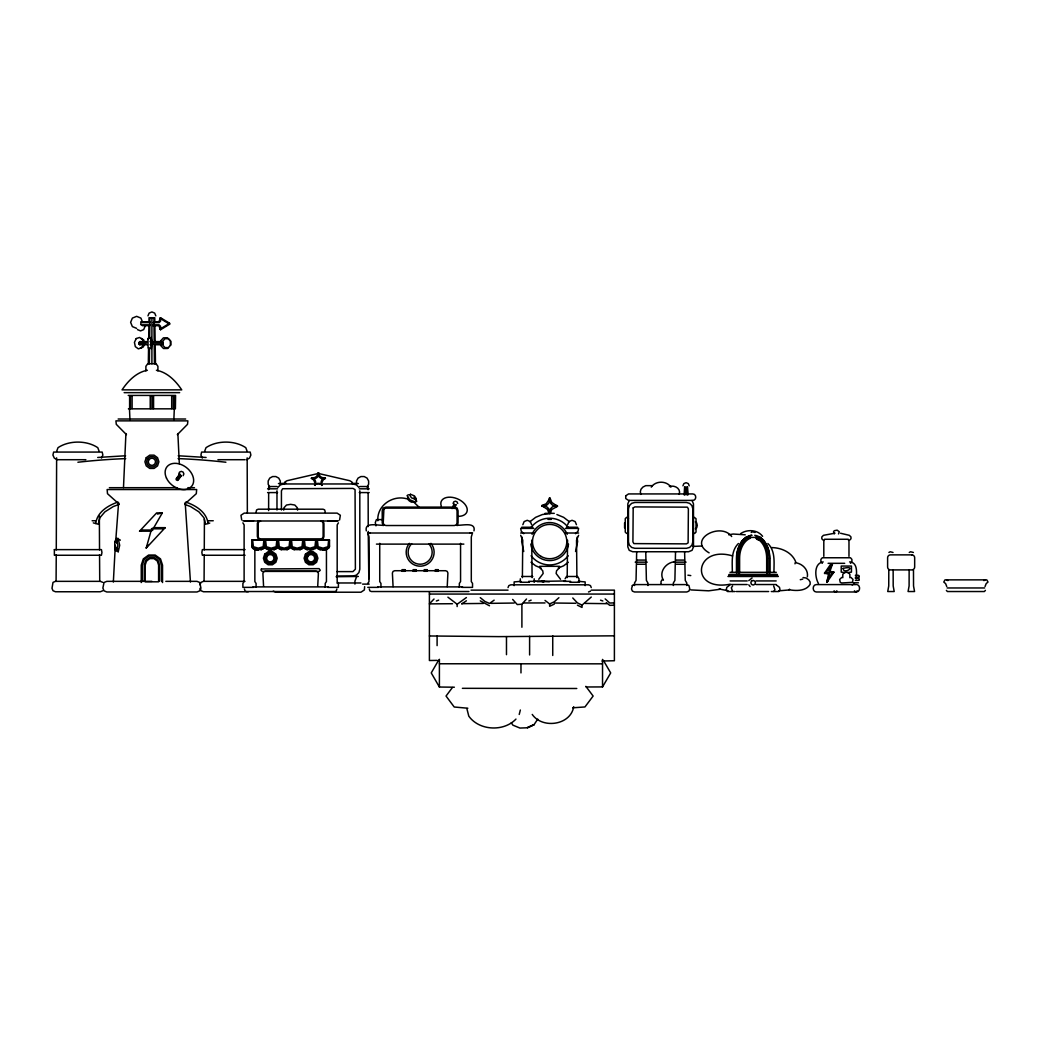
<?xml version="1.0" encoding="UTF-8"?>
<svg xmlns="http://www.w3.org/2000/svg" width="1040" height="1040" viewBox="0 0 1040 1040"><rect width="100%" height="100%" fill="white"/><g stroke="black" fill="none" stroke-linecap="round" stroke-linejoin="round"><path stroke-width="1.5" d="M736.463 573.027L736.463 558.194A21.944 15.496 -89.9 0 1 746.746 537.563M736.788 573.027L736.788 558.168A22.997 16.172 -89.8 0 1 751.543 535.301M766.675 573.027L766.675 558.246A20.787 14.729 -89.9 0 0 755.846 538.174M767.936 573.027L767.936 558.194A22.412 15.795 89.8 0 0 756.314 536.588M268.619 510.575L268.658 492.947M268.671 489.736L268.684 486.538L277.004 486.538M56.628 457.86L56.277 549.913M888.797 570.154L888.745 585.975L887.731 591.526L894.205 591.526L893.191 585.975L893.139 570.154M909.142 570.154L909.103 585.975L908.076 591.526L914.55 591.526L913.536 585.975L913.484 570.154M56.082 581.178L56.251 554.697M204.074 581.178L204.243 554.697M204.269 549.913L204.425 519.35M636.675 551.98L636.038 580.424L634.517 582.972L634.517 585.507M675.519 551.98L674.895 580.424L673.361 582.972L673.361 585.507M149.37 363.779L149.539 347.893M149.643 338.364L149.877 317.72M522.392 577.642L522.756 540.189L520.676 535.327M567.19 577.642L567.567 540.189M148.317 363.779L148.564 347.893M148.707 338.364L148.902 325.663M148.954 322.491L149.032 317.72L154.765 317.72L154.843 322.491M154.323 321.789L158.834 321.789L160.55 317.746L160.55 321.191L159.159 322.582L153.153 322.582M123.487 487.591L125.918 433.55M173.849 419.705L174.33 408.369M684.71 494.858L685.035 486.993M113.347 582.036L115.167 548.262M684.138 494.858L684.606 486.993M118.599 502.619L115.648 541.944M283.712 510.12L283.946 507.806L286.481 505.037L290.654 504.348L294.814 505.037L297.349 507.806L297.583 510.12M377.832 520.754C376.766 505.544 392.665 494.754 406.731 498.797M522.236 537.225L521.664 541.567L523.731 551.512M356.785 576.264L354.939 581.113L354.939 584.116M794.989 563.849L795.21 562.692C802.113 563.42 808.587 569.504 807.365 576.797M473.993 530.881C476.086 521.196 461.11 526.11 456.326 525.148M826.891 581.958L828.516 574.171L824.499 573.17L830.531 564.46L832.507 564.005L829.946 571.259L833.859 572.234L827.086 582.049L829.504 573.924L828.503 572.702L825.292 572.702L824.733 573.625M624.585 522.938L624.585 527.839M849.875 577.733L849.875 574.327C848.484 571.558 844.194 571.558 842.79 574.327L842.79 577.733M679.042 494.39L679.601 492.089C679.263 487.253 673.517 485.134 669.37 486.525M519.22 714.467L520.338 710.021M95.758 523.536C97.045 512.135 108.056 505.414 118.014 502.073M146.211 548.054L150.956 531.18L152.867 530.023L142.545 530.023L139.568 531.18L156.65 512.902L162.344 512.902L153.803 527.657L151.424 528.814L162.214 528.814L165.191 527.657L146.211 548.054L147.966 545.012M284.167 484.367L284.882 482.001L287.001 480.727L318.396 473.46L349.804 480.727L351.923 482.001L352.625 484.367M573.69 706.68C570.765 725.283 542.308 729.196 532.233 714.428M314.6 482.365A5.083 5.083 0 0 0 311.389 478.413L311.623 477.698A5.083 5.083 0 0 0 318.019 473.044L318.773 473.044A5.083 5.083 0 0 0 325.169 477.698L325.403 478.413A5.083 5.083 0 0 0 322.192 482.365M311.623 477.698L312.455 478.725L312.663 478.062L311.389 478.413M258.154 521.105L257.348 523.536L257.348 536.484L258.154 538.915L260.585 539.721L320.71 539.721L323.141 538.915L323.947 536.484L323.947 523.536L323.141 521.105M457.145 525.616L458.068 522.847L458.068 510.822L457.145 508.04L454.376 507.117L385.918 507.117L383.149 508.04L382.226 510.822L382.226 522.847L383.149 525.616M56.628 451.386L58.006 447.681C69.069 440.232 86.736 440.232 97.786 447.681L99.177 451.386M204.62 451.386L206.011 447.681C217.074 440.232 234.728 440.232 245.791 447.681L247.169 451.386M550.03 513.812L551.811 509.457L557.492 506.35L551.811 502.463L550.03 498.121L546.156 503.789L541.801 505.57L547.482 509.457L549.263 513.812M147.966 315.874L149.123 313.092L151.905 311.948L154.674 313.092L155.831 315.874M144.963 326.508L143.676 329.615L140.569 330.902L137.462 329.615M178.789 473.902L179.53 472.108L181.337 471.354L183.131 472.108L183.872 473.902L183.131 475.696M200.005 584.818L201.019 582.361L203.463 581.347L244.998 581.347M317.72 586.222L318.396 573.482L317.72 571.844L316.082 571.168L265.213 571.168L263.575 571.844L262.899 573.482L263.575 586.222M453.089 503.49L453.765 501.852L455.403 501.176L457.041 501.852L457.717 503.49M447.226 586.677L447.902 573.027L447.226 571.389L445.588 570.713L394.706 570.713L393.081 571.389L392.392 573.027L393.081 586.677M522.847 524.693L524.134 521.586L527.241 520.299L530.348 521.586L531.635 524.693M508.027 587.587L508.833 585.624L510.796 584.818L588.497 584.818L590.46 585.624L591.266 587.587M567.658 524.693L568.945 521.586L572.052 520.299L575.159 521.586L576.446 524.693M575.549 551.512L577.629 541.567L577.057 537.225M585.156 585.637L585.156 581.919L578.357 581.347M682.942 485.836L683.865 483.613L686.088 482.703L688.311 483.613L689.221 485.836M836.862 590.824L835.471 592.215L834.08 590.824M857.207 590.824L855.816 592.215L854.425 590.824M452.062 508.638L454.077 503.828M453.193 507L454.194 504.595M452.985 508.196L454.493 504.595M454.038 508.534L455.546 504.92M454.675 508.105L456.17 504.491M115.648 541.034L116.766 538.408L118.144 538.408L119.691 545.272L118.144 552.136M116.493 542.984L117.091 541.58M985.036 586.521L986.154 583.661L988 582.036L986.804 579.865L944.983 579.865L943.787 582.036L945.633 583.661L946.751 586.521M578.617 535.327L576.537 540.189L576.901 577.642M101.491 458.094L102.869 455.091L102.18 452.075L53.625 452.075L52.923 455.091L54.314 458.094L57.083 459.706L85.865 459.706M144.755 343.824L143.26 347.009L140.4 347.945M579.592 581.828L579.592 580.866M263.172 548.678L263.913 547.248M319.787 549.588L323.024 550.121L328.627 548.366L329.498 546.702L329.498 540.085L265.577 539.981L264.745 540.085L264.745 546.026L263.887 547.69L258.271 549.354L252.668 547.69M276.12 548.678L276.861 547.248M277.693 540.085L277.693 546.026L276.835 547.69L271.219 549.354L265.616 547.69M289.822 547.248L287.04 549.718M290.654 540.085L290.654 546.026L289.783 547.69L284.167 549.354L278.564 547.69M302.016 548.678L302.77 547.248M303.602 540.085L303.602 546.026L302.731 547.69L297.128 549.354L291.512 547.69M314.964 548.678L315.718 547.248M316.55 540.085L316.55 546.026L315.679 547.69L310.076 549.354L304.46 547.69M328.666 547.248L325.897 549.718L323.024 550.121M329.498 546.026L328.627 547.69L326.261 548.912L323.024 549.354L317.421 547.69M367.068 487.097L368.615 484.224L368.615 480.987L367.068 478.101L364.195 476.554L360.945 476.554L358.072 478.101L356.512 480.987L356.512 484.224M438.659 660.101L431.249 672.919L439.4 687.037L454.363 687.206M586.222 686.985L602.537 686.92L610.701 672.919L603.356 660.322M338.403 522.847L337.181 524.927L337.181 581.581L338.403 583.427L338.403 587.366L327.73 587.366M565.11 578.799L566.501 576.485L577.603 576.485L578.981 578.799L578.981 582.27L569.907 582.27M824.499 573.17L825.578 573.235L831.805 564.603L828.906 571.363L829.79 572.702L833.066 572.702L833.625 571.779M662.493 579.202L661.024 581.516L661.024 583.947M325.169 477.698L324.337 478.725A5.226 5.226 0 0 1 318.045 474.149L318.773 473.044M367.757 583.427L368.992 581.581L368.992 536.952L367.757 532.779L370.279 532.779M339.586 519.974L340.34 515.268L337.129 513.123L244.166 513.123L240.968 515.268L241.709 519.974M629.226 500.448L627.809 503.88L627.809 546.897L629.226 550.329L632.658 551.746L688.623 551.746L692.055 550.329L693.485 546.897L693.485 503.88L692.055 500.448M537.745 719.121L534.04 724.672L527.488 727.779L519.922 728.052L512.889 725.153L511.303 722.813M557.492 505.57L556.101 506.506A8.229 8.229 0 0 1 549.094 499.499L550.03 498.121M827.086 582.049L826.761 580.905L832.78 572.169L833.859 572.234M838.513 533.923L839.254 531.739L837.161 530.166L834.275 530.712L833.534 531.739L834.275 533.923M732.602 586.014L731.328 587.756L732.602 591.474M773.682 591.474L774.956 589.732L773.682 586.014M452.4 687.531L446.043 696.046L454.22 707.005L467.831 708.227M850.499 563.316L851.89 561.457L851.89 559.377L850.499 557.765L822.289 557.765L820.898 559.377L820.898 561.457L822.289 563.316M175.994 478.998L179.881 473.902M176.722 478.504L179.647 474.682M176.319 479.999L180.206 474.903M177.385 480.506L181.272 475.41M178.126 480.012L181.038 476.19M738.426 543.504C730.652 551.057 732.381 562.614 732.329 572.377M748.774 580.632L752.063 578.006M651.274 487.136C655.564 480.558 666.653 480.558 670.93 487.136M985.413 590.369L984.399 591.526L947.388 591.526L946.374 590.369M526.526 599.014L521.898 604.201L517.27 604.565L512.642 599.417M160.563 340.99L163.423 337.844L167.479 337.818L170.378 340.912L170.404 345.332M515.957 719.082C503.802 731.939 479.206 730.782 468.793 716.144L466.856 708.539M177.333 434.655L187.512 424.333L187.876 420.862L115.921 420.862L116.285 424.333L126.464 434.655M434.018 599.014L429.403 603.876L452.517 603.72M277.901 487.396L280.41 484.887L283.803 483.964L352.989 483.964L356.395 484.887L358.891 487.396M575.523 533.715L578.058 531.167L578.617 528.398L565.474 528.398M538.772 579.267L543.166 573.482L542.711 570.713L540.163 568.165M559.13 568.165L556.582 570.713L556.127 573.482L560.521 579.267M849.576 540.189L850.967 538.798L850.967 536.952L849.342 535.327L840.554 533.247M789.581 589.199L789.035 589.732C796.081 590.993 805.974 591.305 810.134 584.337L810.134 582.049L808.756 579.865L806.091 577.993L803.049 577.551M147.329 344.734L139.724 344.734L138.905 343.954L139.724 341.588L147.329 341.588M139.724 344.734L140.543 343.954M577.395 605.176L582.023 607.438L582.023 605.124L591.266 597.051M558.896 597.701L554.268 601.809L549.64 603.967L545.025 600.431M466.401 597.545L457.145 604.253L457.145 606.567M184.769 504.036L196.3 493.701L196.664 489.541L107.133 489.541L107.497 493.701L119.028 504.036M529.854 521.781L535.652 517.335L542.399 514.54L548.197 513.786M568.269 562.25L563.641 565.799L558.233 568.035M729.794 585.052L726.778 587.366L726.323 589.667L727.48 591.526L734.994 591.526M695.331 528.853L696.709 527.839L697.281 525.382L696.709 522.938L695.331 521.911M494.143 600.145L489.515 603.473L484.9 601.432L480.272 597.662M983.931 580.606L985.088 579.774M541.801 506.35L543.192 505.414A8.229 8.229 0 0 1 550.186 512.421L549.094 512.421A8.229 8.229 0 0 1 556.101 505.414L557.492 506.35M461.773 603.876L466.401 600.782M852.137 585L854.321 583.544M408.395 494.754L407.069 495.599L409.773 499.798L415.441 502.086L416.754 501.241L414.05 497.042M408.421 497.445L407.498 498.043L407.875 499.382L409.383 500.955L411.476 502.177L414.245 501.956M152.828 325.676L158.834 325.676L160.55 329.732L169.611 324.22L169.611 323.258L160.55 317.746M159.757 329.29L169.611 323.258M246.714 459.706L249.483 458.094L250.874 455.091L250.185 452.075L201.617 452.075L200.928 455.091L202.306 458.094M150.02 344.734L151.372 343.954L163.358 343.954M740.623 533.637C747.227 529.061 757.627 529.62 762.606 536.328M751.218 532.48L752.453 531.804L755.066 532.48M888.914 552.461L890.227 551.759L893.022 552.461M909.259 552.461L910.572 551.759L913.38 552.461M261.144 549.718L263.887 548.366L264.745 546.702L265.616 548.366L268.346 549.718L274.456 549.588M274.092 549.718L276.835 548.366L277.693 546.702L278.564 548.366L281.307 549.718M299.988 549.718L302.731 548.366L303.602 546.702L304.46 548.366L307.203 549.718M162.344 512.902L157.456 514.059M554.268 604.123L549.64 606.281L549.64 603.967M102.778 590.733L100.334 591.76L55.471 591.76L53.014 590.733L52 588.289L53.014 582.361L55.471 581.347L100.334 581.347L102.778 582.361M628.095 533.078L626.652 533.481L625.261 532.09L625.261 518.674L626.652 517.296L628.498 518.674M588.497 591.981L590.46 591.175M841.711 577.421L839.631 579.501L840.242 582.361L841.711 582.972L852.436 582.361L853.047 579.501L850.967 577.421M118.911 504.439L113.321 506.532L104.923 511.836L99.905 517.699L98.215 524.199L93.301 522.873M436.332 601.016L438.646 600.158M528.84 601.016L531.141 600.158M260.585 521.131L258.778 521.729L258.18 523.536L258.18 536.484L258.778 538.291L260.585 538.889L320.71 538.889L322.517 538.291L323.115 536.484L323.115 523.536L322.517 521.729L320.71 521.131M205.582 524.199L209.768 523.068M147.394 370.279C136.552 372.177 127.946 381.004 122.07 389.87L181.727 389.87C175.851 381.004 167.258 372.177 156.403 370.279M674.869 561.769C666.12 562.263 658.385 572.013 663.416 580.229M800.28 579.722L802.763 579.111M543.842 580.866L541.775 581.347L543.842 581.828M720.421 589.225L708.695 590.824L690.82 589.914M729.976 584.246C688.987 591.968 694.252 544.622 732.602 555.906M278.447 483.561L286.221 483.301M358.345 576.459L336.102 576.719M823.212 561.925C813.67 563.186 814.827 577.265 818.467 583.544M728.689 534.794L733.148 534.027L745.225 534.794M264.745 540.085L251.797 540.085L251.797 546.702L252.668 548.366L255.398 549.718L261.508 549.588M300.365 549.588L293.891 549.588M306.839 549.588L313.313 549.588M310.076 550.121L315.679 548.366L316.55 546.702L317.421 548.366L320.151 549.718M788.931 589.966L778.869 590.837M692.796 546.429L702.182 546.013M97.708 457.47L125.58 455.767M462.384 688.324L576.784 688.493M614.393 602.875L609.765 603.031L605.15 598.897M614.393 605.189L609.765 605.345L606.307 602.68M572.689 707.811L584.948 706.953L593.125 696.046L585.858 686.348M835.003 533.182L823.446 535.327L821.821 536.952L821.821 538.798L823.212 540.189M429.403 635.973L498.771 636.623L614.393 635.83M602.056 661.024L614.393 660.738L614.393 590.135L591.266 590.135M439.4 663.767L602.537 663.832M437.099 660.387L429.403 660.517L429.403 591.656M491.062 603.343L514.189 603.044M483.353 603.447L461.773 603.655M168.467 347.607L165.074 347.633L162.643 345.046L162.617 341.341L165.009 338.715L168.415 338.689L170.833 341.276L170.859 344.981L167.557 348.478L163.488 348.504L160.589 345.41M543.92 581.62L537.173 581.659M523.432 602.966L545.025 602.94M549.341 581.815L541.775 581.347L565.656 580.957M140.803 321.789L149.812 321.789M150.15 322.582L141.128 322.582L140.66 324.428M141.128 324.896L150.15 324.896M153.153 324.896L159.159 324.896L160.55 326.274L160.55 329.732M142.298 325.676L149.812 325.676M155.025 341.588L161.265 341.588M138.905 342.381L146.51 342.381M150.02 341.588L151.372 342.381L163.358 342.381M138.905 343.954L146.627 343.954M155.025 344.734L161.265 344.734M124.15 392.652L179.647 392.652M128.219 395.421L175.578 395.421L175.396 408.837L128.401 408.837M118.131 419.016L185.666 419.016M217.932 459.706L245.128 459.706M318.045 474.149L318.747 474.149L318.019 473.044M352.183 483.301L358.345 483.561M359.788 486.538L368.121 486.538L368.121 489.736M109.356 487.695L176.904 487.695M187.837 487.695L194.454 487.695M267.592 488.826L277.55 488.826M359.255 488.826L369.2 488.826M267.592 492.583L277.55 492.583M359.255 492.583L369.2 492.583M549.094 499.499L550.186 499.499L549.263 498.121M545.025 513.357L554.268 513.357M694.174 517.296L696.02 518.674L696.02 532.09L694.642 533.481L693.199 533.078M547.937 519.376L551.356 519.376M382.018 519.61L376.441 519.61L375.284 522.613L375.973 525.85M92.118 520.754L95.277 520.754M208.52 520.754L213.252 520.754M242.892 520.754L253.565 520.754M327.73 520.754L338.403 520.754M244.166 520.988L337.129 520.988M383.968 525.148C379.184 526.11 364.208 521.196 366.301 530.881M521.69 527.241L532.792 527.241M566.501 527.241L577.603 527.241M153.803 527.657L165.191 527.657M533.806 528.398L520.676 528.398L521.235 531.167L523.77 533.715M139.568 531.18L150.956 531.18M470.015 532.779L472.537 532.779L471.302 536.952L471.302 581.581L472.537 583.427L472.537 587.366L461.851 587.366M369.499 533.013L470.795 533.013M520.676 533.013L533.806 533.013M565.474 533.013L578.617 533.013M745.277 537.407L761.007 537.407M251.797 540.085L259.896 540.085M321.399 540.085L329.498 540.085M376.441 544.115L463.853 544.115M117.832 548.964L116.493 547.56M245.089 549.627L202.371 549.627L201.851 552.435L202.371 555.256L245.089 555.256M636.831 560.079L645.619 560.079M675.675 560.079L684.463 560.079M635.206 562.159L647.231 562.159M674.063 562.159L686.088 562.159M828.1 563.316L844.688 563.316M637.416 564.239L645.021 564.239M676.26 564.239L684.463 564.239M539.708 566.319L559.585 566.319M336.882 571.61L352.95 571.61L355.381 569.192L355.056 489.606L352.95 488.41L282.62 488.735L281.424 490.828L281.424 510.016M730.015 572.325L776.269 572.325M844.987 572.559L841.217 572.13L841.217 566.059L851.448 566.059L851.448 572.13L847.691 572.559M729.092 574.405L777.192 574.405M728.637 575.341L777.66 575.341M855.361 575.341L858.598 575.341M336.895 576.056L352.989 576.056L356.395 575.133L358.891 572.624L359.814 569.218L359.814 490.802M521.69 576.485L532.792 576.485M727.935 576.485L778.349 576.485M855.361 577.356L858.598 577.356M855.361 578.344L858.598 578.344M855.361 580.359L858.598 580.359M730.132 580.931L747.188 580.931M756.119 580.931L776.152 580.931M151.905 581.347L106.808 581.347L104.026 582.504L102.869 588.055L104.026 590.837L106.808 591.981L196.989 591.981L199.771 590.837L200.928 588.055L199.771 582.504L196.989 581.347L165.828 581.347M520.936 581.347L514.137 581.919L514.137 585.637M528.658 581.347L535.47 581.347M563.823 581.347L570.635 581.347M529.386 582.27L520.312 582.27L520.312 578.799M853.645 582.79L858.455 582.79M336.869 582.972L360.945 582.972M362.57 584.116L369.174 584.116M730.132 584.532L747.188 584.532M756.119 584.532L776.152 584.532M856.518 584.584L816.27 584.584C812.175 584.636 812.175 591.942 816.27 591.981L856.518 591.981C860.106 591.929 860.652 586.17 857.662 584.818M252.902 586.898L328.393 586.898M377.754 586.898L462.54 586.898M253.565 587.366L242.892 587.366L242.892 583.427L244.114 581.581L244.114 524.927L242.892 522.847M367.757 587.366L378.443 587.366M947.167 587.964L984.62 587.964M471.016 590.135L508.027 590.135M468.936 591.526L371.358 591.526L369.876 590.915L369.278 588.978M736.32 591.526L768.638 591.526M771.29 591.526L778.817 591.526L779.974 589.667L779.506 587.366L776.503 585.052M248.326 591.76L203.463 591.76L201.019 590.733L200.005 588.289M429.403 594.061L614.393 594.061M535.743 581.022L543.92 581.074M554.268 603.018L575.848 603.278M606.684 603.655L585.104 603.408M178.217 455.767L206.089 457.47M771.641 547.586C781.417 547.69 792.038 552.383 795.769 561.977M280.93 549.588L287.417 549.588L289.783 548.366L290.654 546.702L291.512 548.366L294.255 549.718M267.982 549.588L271.219 550.03M255.034 549.588L258.271 550.03M687.908 575.185L690.781 575.588M652.444 485.654L645.723 485.654L642.863 487.11L640.965 489.294L640.289 491.855L640.965 494.416M849.576 561.925C858.078 562.38 856.505 573.027 856.284 578.799M719.199 588.965L728.091 590.785M321.724 485.459A5.226 5.226 0 0 1 324.129 478.062L325.403 478.413M600.522 600.171L602.836 600.977M185.783 502.073C195.754 505.414 206.752 512.135 208.039 523.536M184.886 504.439L190.489 506.532L198.874 511.836L203.892 517.699L205.244 522.899M136.643 328.367L132.379 326.599L130.624 322.348L132.379 318.097L136.643 316.342L140.894 318.097L142.649 322.348M556.894 514.54L563.641 517.335L569.426 521.781M541.06 568.035L535.652 565.799L531.024 562.25M826.761 580.905L827.944 581.412M489.515 605.787L480.272 600.86M582.023 605.124L577.395 602.862L572.767 597.974M709.111 552.851C686.543 539.838 720.668 521.508 731.692 536.536M169.611 324.22L159.757 318.188M273.234 591.136L275.847 592.215L360.945 592.215L364.364 589.927L364.65 586.664M541.801 505.57L543.192 506.506A8.229 8.229 0 0 0 550.186 499.499M946.699 579.774L947.856 580.606M141.466 338.377L144.014 340.249M457.145 604.253L447.902 597.168M413.439 501.8L418.756 506.883M748.774 584.844L750.113 586.534M767.858 543.504C775.645 551.057 773.903 562.614 773.955 572.377M269.737 487.097L268.177 484.224L268.177 480.987L269.737 478.101L272.61 476.554L275.847 476.554L278.733 478.101L280.28 480.987L280.28 484.224M316.55 546.026L318.123 548.678M303.602 546.026L305.175 548.678M290.654 546.026L292.227 548.678M277.693 546.026L279.279 548.678M264.745 546.026L266.331 548.678M251.797 546.026L253.383 548.678M148.382 339.352L147.953 338.364L148.096 347.958M324.129 478.062L324.337 478.725M415.285 498.914L415.688 500.37M368.81 578.799L368.238 531.401M185.198 502.619L190.45 582.036M687.557 486.993L688.025 494.858M177.879 433.55L179.322 463.801M129.467 408.369L129.948 419.705M687.128 486.993L687.453 494.858M154.895 325.663L155.142 341.549M155.181 344.721L155.48 363.779M153.933 317.72L154.193 341.549M154.219 344.721L154.427 363.779M531.726 540.189L532.103 577.642M99.554 554.697L99.723 581.178M684.619 551.98L685.256 580.424L686.777 582.972L686.777 585.507M645.762 551.98L646.399 580.424L647.92 582.972L647.92 585.507M99.359 516.139L99.528 549.913M368.134 492.947L368.225 526.591M247.169 457.86L247.351 512.902M859.248 575.991L859.248 576.992M859.248 578.994L859.248 580.008M848.978 556.374L848.978 541.346L848.185 539.266L824.603 539.266L823.81 541.346L823.81 556.374M769.834 573.027L769.834 558.194A21.944 15.496 89.9 0 0 759.551 537.563M769.509 558.168L769.509 573.027M739.609 573.027L739.609 558.246A20.787 14.729 89.9 0 1 750.438 538.174M738.361 558.194L738.361 573.027M686.088 486.993L686.088 494.858M602.537 659.412L602.537 686.92M556.101 505.414L556.101 506.506M552.734 635.791L552.734 655.473M543.192 505.414L543.192 506.506M534.183 578.799L534.183 582.27M529.607 636.311L529.607 654.953M521.898 604.487L521.898 627.25M520.975 663.923L520.975 672.919M506.48 636.61L506.48 654.667M460.564 543.322L460.564 581.581L459.342 583.427L459.342 587.366M439.4 659.308L439.4 687.037M437.099 636.064L437.099 645.632M380.952 587.366L380.952 583.427L379.73 581.581L379.73 543.322M336.895 588.978L336.284 590.915L334.815 591.526L246.48 591.526L245.011 590.915L244.4 588.978M328.666 539.981L327.925 546.728L323.024 548.171L318.123 546.728L317.382 539.981M326.443 549.198L326.443 581.581L325.208 583.427L325.208 587.366M325.338 512.434L324.662 509.873L323.024 509.197L258.271 509.197L256.633 509.873L255.957 512.434M315.718 539.981L314.964 546.728L310.076 548.171L305.175 546.728L304.434 539.981M302.77 539.981L302.016 546.728L297.128 548.171L292.227 546.728L291.486 539.981M289.822 539.981L289.068 546.728L284.167 548.171L279.279 546.728L278.525 539.981M276.978 490.802L276.978 510.003M276.861 539.981L276.12 546.728L271.219 548.171L266.331 546.728L265.577 539.981M263.913 539.981L263.172 546.728L258.271 548.171L253.383 546.728L252.629 539.981M256.087 587.366L256.087 583.427L254.852 581.581L254.852 549.198M174.187 395.655L174.187 408.603M173.355 395.655L173.355 408.603M171.691 395.655L171.691 408.603M162.539 582.543L162.539 565.162L160.511 558.909L155.181 555.048L148.616 555.048L143.299 558.909L141.258 565.162L141.258 582.543M161.525 581.49L161.525 565.318L159.64 559.533L154.856 556.062L148.941 556.062L144.157 559.533L142.285 565.318L142.285 581.49M159.536 581.113L159.536 564.928L158.067 560.443L154.258 557.674L149.539 557.674L145.73 560.443L144.274 564.928L144.274 581.113M157.911 370.916L157.911 366.288L156.065 363.74L147.732 363.74L145.886 366.288L145.886 370.916M153.569 395.655L153.569 408.603M153.257 342.381L153.257 343.954M152.737 395.655L152.737 408.603M151.905 317.72L151.905 341.549M151.905 344.721L151.905 363.779M151.372 342.381L151.372 343.954M151.073 395.655L151.073 408.603M150.228 395.655L150.228 408.603M132.106 395.655L132.106 408.603M130.442 395.655L130.442 408.603M129.61 395.655L129.61 408.603M318.747 474.149A5.226 5.226 0 0 1 312.455 478.725M312.663 478.062A5.226 5.226 0 0 1 315.068 485.459M314.509 485.056A5.226 5.226 0 0 1 322.283 485.056M77.896 462.241A661.31 661.31 0 0 1 125.684 458.601M178.113 458.601A661.31 661.31 0 0 1 225.901 462.241M743.47 539.955A22.997 16.172 89.8 0 1 747.799 536.588M749.138 535.99A22.997 16.172 89.8 0 1 751.933 535.301M754.741 535.301A22.997 16.172 89.8 0 1 769.522 558.168M741.026 542.321A22.412 15.795 89.8 0 1 744.315 538.759M756.587 539.162A19.734 14.04 -89.7 0 1 758.888 540.332M761.059 538.278A22.997 16.172 -89.8 0 1 763.633 540.917M761.969 538.759A22.412 15.795 -89.8 0 1 764.244 541.008M738.309 558.194A22.412 15.795 -89.8 0 1 749.97 536.588M568.503 544.05A19.019 19.019 0 0 1 530.79 544.05M532.077 534.3A19.019 19.019 0 0 1 567.216 534.3M568.178 555.789A23.361 23.361 0 0 1 531.115 555.789M531.115 527.358A23.361 23.361 0 0 1 568.178 527.358M430.937 543.335A13.962 13.962 0 0 1 429.702 562.406A13.962 13.962 0 0 1 410.592 562.406A13.962 13.962 0 0 1 409.357 543.335M428.649 543.712A12.025 12.025 0 0 1 428.649 560.716A12.025 12.025 0 0 1 411.645 560.716A12.025 12.025 0 0 1 411.645 543.712M441.311 506.207A13.871 8.632 22.6 0 1 450.398 497.185A13.871 8.632 22.6 0 1 466.752 507.325A13.871 8.632 22.6 0 1 457.678 516.334M308.217 553.41A5.551 5.551 0 0 1 315.809 561.002M313.768 563.03A5.551 5.551 0 0 1 308.217 563.03M306.189 561.002A5.551 5.551 0 0 1 306.189 555.451M275.106 555.451A5.551 5.551 0 0 1 275.106 561.002M273.078 563.03A5.551 5.551 0 0 1 267.527 563.03M265.486 561.002A5.551 5.551 0 0 1 273.078 553.41M119.353 539.487A5.785 1.781 -90 0 1 120.237 540.267M118.04 550.277A5.785 1.781 -90 0 1 116.259 550.277M115.609 548.158A5.785 1.781 -90 0 1 115.362 545.272M115.609 542.386A5.785 1.781 -90 0 1 118.04 540.267M150.657 339.612L151.307 348.881L151.918 342.446L151.125 337.441L150.657 339.612M114.751 542.009L114.751 548.535L115.609 550.55L116.675 550.55L117.858 545.272L116.675 539.994L115.609 539.994L114.751 542.009M54.366 549.627L54.366 555.256L101.426 555.256L101.946 552.435L101.426 549.627L54.366 549.627M625.729 495.82L625.729 498.524L628.55 500.409L692.744 500.409C696.735 500.474 696.735 493.87 692.744 493.935L628.55 493.935L625.729 495.82M633.178 507.884L632.918 541.879L633.893 543.608L686.4 543.868L688.116 542.893L688.376 508.885L687.401 507.169L634.881 506.909L633.178 507.884M629.33 505.661L628.485 508.82L628.485 541.957L629.33 545.116L631.67 547.443L634.842 548.301L686.452 548.301L689.624 547.443L691.951 545.116L692.809 541.957L692.809 508.82L691.951 505.661L689.624 503.321L686.452 502.463L634.842 502.463L631.67 503.321L629.33 505.661M146.25 457.691L144.911 461.786L146.25 465.894L149.747 468.429L154.063 468.429L157.547 465.894L158.886 461.786L157.547 457.691L154.063 455.156L149.747 455.156L146.25 457.691M147.602 458.666L146.575 461.786L147.602 464.919L150.254 466.856L153.543 466.856L156.208 464.919L157.222 461.786L156.208 458.666L153.543 456.729L150.254 456.729L147.602 458.666M148.941 459.641L148.239 461.786L148.941 463.944L150.774 465.27L153.023 465.27L154.856 463.944L155.558 461.786L154.856 459.641L153.023 458.315L150.774 458.315L148.941 459.641M146.51 561.015L145.197 565.071L145.197 581.815L158.6 581.815L158.6 565.071L157.287 561.015L153.959 558.597L149.838 558.597L146.51 561.015M264.719 554.177L263.406 558.22L264.719 562.276L268.164 564.772L272.428 564.772L275.873 562.276L277.186 558.22L275.873 554.177L272.428 551.668L268.164 551.668L264.719 554.177M265.993 555.1L264.979 558.22L265.993 561.353L268.658 563.277L271.947 563.277L274.599 561.353L275.613 558.22L274.599 555.1L271.947 553.163L268.658 553.163L265.993 555.1M267.267 556.023L266.552 558.22L267.267 560.43L269.139 561.782L271.453 561.782L273.325 560.43L274.04 558.22L273.325 556.023L271.453 554.658L269.139 554.658L267.267 556.023M305.422 554.177L304.109 558.22L305.422 562.276L308.867 564.772L313.131 564.772L316.576 562.276L317.889 558.22L316.576 554.177L313.131 551.668L308.867 551.668L305.422 554.177M306.696 555.1L305.682 558.22L306.696 561.353L309.348 563.277L312.637 563.277L315.302 561.353L316.316 558.22L315.302 555.1L312.637 553.163L309.348 553.163L306.696 555.1M307.97 556.023L307.255 558.22L307.97 560.43L309.842 561.782L312.156 561.782L314.028 560.43L314.743 558.22L314.028 556.023L312.156 554.658L309.842 554.658L307.97 556.023M383.916 508.807L383.24 522.847L383.916 524.849L385.918 525.525L454.376 525.525L456.378 524.849L457.054 522.847L457.054 510.822L456.378 508.807L454.376 508.131L385.918 508.131L383.916 508.807M261.391 568.971L261.053 570.245L262.21 571.402L319.098 571.402L320.242 570.245L319.098 568.633L261.391 568.971M632.385 585.468L631.514 588.978L632.385 591.11L634.517 591.981L686.777 591.981L688.896 591.11L689.78 588.978L688.896 585.468L686.777 584.584L634.517 584.584L632.385 585.468M751.504 581.1L750.828 582.738L751.504 584.376L753.142 585.052L754.78 584.376L755.456 582.738L754.78 581.1L753.142 580.424L751.504 581.1M843.037 568.373C843.57 575.406 858.325 564.915 843.037 568.373M136.227 338.559L134.433 342.368L135.33 346.645L138.359 348.868L141.765 347.763L143.559 343.954L142.662 339.69L139.633 337.454L136.227 338.559M410.501 494.286L409.578 494.884L411.463 497.809L415.402 499.395L416.325 498.797L414.44 495.885L410.501 494.286M534.001 724.633L527.449 727.649L534.04 724.672M911.807 554.866L890.487 554.866A2.873 2.873 0 0 0 887.614 557.739L887.614 567.034A2.873 2.873 0 0 0 890.487 569.907L911.807 569.907A2.873 2.873 0 0 0 914.667 567.034L914.667 557.739A2.873 2.873 0 0 0 911.807 554.866M404.963 569.673L402.025 569.673L402.025 571.285L404.963 571.285L404.963 569.673M416.065 569.673L413.127 569.673L413.127 571.285L416.065 571.285L416.065 569.673M427.167 569.673L424.229 569.673L424.229 571.285L427.167 571.285L427.167 569.673M438.269 569.673L435.331 569.673L435.331 571.285L438.269 571.285L438.269 569.673M541.073 556.426A17.147 17.147 0 0 0 566.8 541.567A17.147 17.147 0 0 0 541.073 526.721A17.147 17.147 0 0 0 541.073 556.426M166.465 478.101A15.73 11.336 37.4 0 0 191.087 486.902A15.73 11.336 37.4 0 0 180.622 464.347A15.73 11.336 37.4 0 0 166.465 478.101"/></g></svg>
